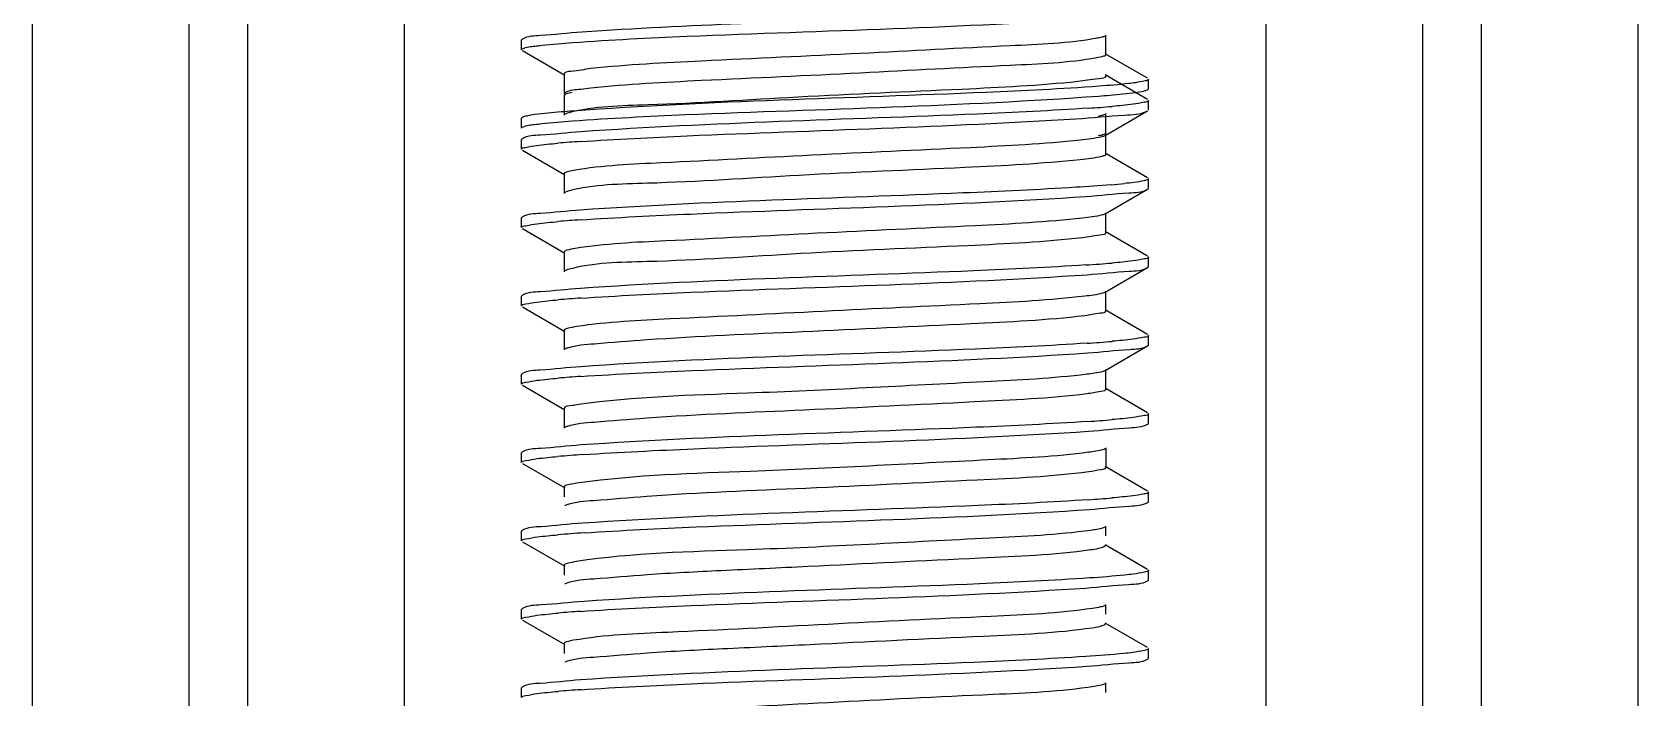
# Model space of a CAD drawing. Extents: x 1169373 to 1354985, y 649019 to 904199.
# Drawn here: x 1279045.6 to 1279397, y 806325.3 to 806471.1 of the extents above; entities that cross this region are included whole.
import ezdxf

# ---------------------------------------------------------------- set-up
doc = ezdxf.new("R2010")
doc.units = 0
doc.header["$LTSCALE"] = 1000
doc.header["$MEASUREMENT"] = 0

# ---------------------------------------------------------------- blocks, each defined once
blk = doc.blocks.new('gfhhrryyfd')
at = {"linetype": 'Continuous'}
for p, q in [((3693152.86, -1741005.43), (3693152.86, -1744418.97)), ((3693187.15, -1741005.43), (3693187.15, -1744418.97)), ((3693200.01, -1741005.43), (3693200.01, -1744418.97)), ((3693234.3, -1741005.43), (3693234.3, -1744418.97)), ((3693422.89, -1741005.43), (3693422.89, -1744418.97)), ((3693457.18, -1741005.43), (3693457.18, -1744418.97)), ((3693470.04, -1741005.43), (3693470.04, -1744418.97)), ((3693504.33, -1741005.43), (3693504.33, -1744418.97)), ((3693387.9, -1743164.61), (3693387.9, -1743160.32)), ((3693260.18, -1743161.2), (3693260.01, -1743161.39)), ((3693260.01, -1743163.53), (3693260.01, -1743161.39)), ((3693260.01, -1743163.53), (3693260.01, -1743161.39)), ((3693260.18, -1743163.72), (3693269.48, -1743169.11)), ((3693397.01, -1743169.78), (3693387.71, -1743164.39)), ((3693269.29, -1743168.89), (3693269.29, -1743173.18)), ((3693397.01, -1743174.42), (3693387.71, -1743169.04)), ((3693397.18, -1743172.11), (3693397.18, -1743169.96)), ((3693397.18, -1743172.11), (3693397.18, -1743169.96)), ((3693269.29, -1743173.54), (3693269.29, -1743177.83)), ((3693397.01, -1743172.29), (3693397.18, -1743172.11)), ((3693387.71, -1743182.33), (3693397.01, -1743176.94)), ((3693387.9, -1743181.75), (3693387.9, -1743177.46)), ((3693396.9, -1743177), (3693397.01, -1743176.94)), ((3693397.18, -1743176.76), (3693397.18, -1743174.61)), ((3693397.18, -1743176.76), (3693397.18, -1743174.61)), ((3693260.18, -1743178.35), (3693260.01, -1743178.54)), ((3693260.01, -1743180.68), (3693260.01, -1743178.54)), ((3693260.01, -1743180.68), (3693260.01, -1743178.54)), ((3693260.18, -1743183), (3693260.01, -1743183.18)), ((3693260.01, -1743185.33), (3693260.01, -1743183.18)), ((3693260.01, -1743185.33), (3693260.01, -1743183.18)), ((3693387.71, -1743182.33), (3693387.65, -1743182.36)), ((3693387.9, -1743186.4), (3693387.9, -1743182.11)), ((3693260.18, -1743185.52), (3693269.48, -1743190.9)), ((3693387.9, -1743186.4), (3693387.65, -1743186.65)), ((3693397.01, -1743191.57), (3693387.71, -1743186.18)), ((3693269.29, -1743190.69), (3693269.29, -1743194.97)), ((3693397.18, -1743193.9), (3693397.18, -1743191.76)), ((3693397.18, -1743193.9), (3693397.18, -1743191.76)), ((3693387.71, -1743199.48), (3693397.01, -1743194.09)), ((3693397.01, -1743194.09), (3693397.18, -1743193.9)), ((3693260.18, -1743200.14), (3693260.01, -1743200.33)), ((3693260.01, -1743202.47), (3693260.01, -1743200.33)), ((3693260.01, -1743202.47), (3693260.01, -1743200.33)), ((3693387.9, -1743203.54), (3693387.9, -1743199.26)), ((3693260.18, -1743202.66), (3693269.48, -1743208.05)), ((3693397.01, -1743208.71), (3693387.71, -1743203.33)), ((3693269.29, -1743207.83), (3693269.29, -1743212.12)), ((3693397.18, -1743211.05), (3693397.18, -1743208.9)), ((3693397.18, -1743211.05), (3693397.18, -1743208.9)), ((3693387.71, -1743216.62), (3693397.01, -1743211.23)), ((3693397.01, -1743211.23), (3693397.18, -1743211.05)), ((3693387.9, -1743220.69), (3693387.9, -1743216.4)), ((3693260.18, -1743217.29), (3693260.01, -1743217.48)), ((3693260.01, -1743219.62), (3693260.01, -1743217.48)), ((3693260.01, -1743219.62), (3693260.01, -1743217.48)), ((3693260.18, -1743219.81), (3693269.48, -1743225.19)), ((3693397.01, -1743225.86), (3693387.71, -1743220.47)), ((3693269.29, -1743224.98), (3693269.29, -1743229.26)), ((3693397.18, -1743228.19), (3693397.18, -1743226.05)), ((3693397.18, -1743228.19), (3693397.18, -1743226.05)), ((3693387.71, -1743233.77), (3693397.01, -1743228.38)), ((3693397.01, -1743228.38), (3693397.18, -1743228.19)), ((3693387.9, -1743237.84), (3693387.9, -1743233.55)), ((3693260.18, -1743234.43), (3693260.01, -1743234.62)), ((3693260.01, -1743236.76), (3693260.01, -1743234.62)), ((3693260.01, -1743236.76), (3693260.01, -1743234.62)), ((3693260.18, -1743236.95), (3693269.48, -1743242.34)), ((3693397.01, -1743243.01), (3693387.71, -1743237.62)), ((3693269.29, -1743242.12), (3693269.29, -1743246.41)), ((3693397.18, -1743245.34), (3693397.18, -1743243.19)), ((3693397.18, -1743245.34), (3693397.18, -1743243.19)), ((3693397.01, -1743245.52), (3693397.18, -1743245.34)), ((3693260.18, -1743251.58), (3693260.01, -1743251.77)), ((3693387.89, -1743250.72), (3693387.89, -1743255.01)), ((3693260.01, -1743253.91), (3693260.01, -1743251.77)), ((3693260.01, -1743253.91), (3693260.01, -1743251.77)), ((3693260.18, -1743254.1), (3693269.48, -1743259.48)), ((3693397.01, -1743260.15), (3693387.71, -1743254.76)), ((3693269.29, -1743259.27), (3693269.29, -1743261.42)), ((3693397.18, -1743262.48), (3693397.18, -1743260.34)), ((3693397.18, -1743262.48), (3693397.18, -1743260.34)), ((3693269.57, -1743263.29), (3693269.48, -1743263.34)), ((3693269.9, -1743263.16), (3693269.57, -1743263.29)), ((3693397.01, -1743262.67), (3693397.18, -1743262.48)), ((3693260.18, -1743268.72), (3693260.01, -1743268.91)), ((3693260.01, -1743271.05), (3693260.01, -1743268.91)), ((3693260.01, -1743271.05), (3693260.01, -1743268.91)), ((3693387.9, -1743269.98), (3693387.9, -1743267.84)), ((3693260.18, -1743271.24), (3693269.48, -1743276.63)), ((3693397.01, -1743277.3), (3693387.71, -1743271.91)), ((3693269.29, -1743276.41), (3693269.29, -1743278.55)), ((3693397.01, -1743279.81), (3693397.18, -1743279.63)), ((3693397.18, -1743279.63), (3693397.18, -1743277.48)), ((3693397.18, -1743279.63), (3693397.18, -1743277.48)), ((3693269.56, -1743280.44), (3693269.48, -1743280.48)), ((3693269.86, -1743280.32), (3693269.56, -1743280.44)), ((3693260.18, -1743285.87), (3693260.01, -1743286.06)), ((3693260.01, -1743288.2), (3693260.01, -1743286.06)), ((3693260.01, -1743288.2), (3693260.01, -1743286.06)), ((3693387.9, -1743287.12), (3693387.9, -1743284.98)), ((3693260.18, -1743288.39), (3693269.48, -1743293.77)), ((3693397.01, -1743294.44), (3693387.71, -1743289.05)), ((3693269.29, -1743293.56), (3693269.29, -1743295.7)), ((3693397.01, -1743296.96), (3693397.18, -1743296.77)), ((3693397.18, -1743296.77), (3693397.18, -1743294.63)), ((3693397.18, -1743296.77), (3693397.18, -1743294.63)), ((3693269.82, -1743297.48), (3693269.48, -1743297.63)), ((3693260.18, -1743303.01), (3693260.01, -1743303.2)), ((3693260.01, -1743305.34), (3693260.01, -1743303.2)), ((3693260.01, -1743305.34), (3693260.01, -1743303.2)), ((3693387.9, -1743304.26), (3693387.9, -1743302.13))]:
    blk.add_line(p, q, dxfattribs=at)
for centre, radius, start, end in [((3693364.42, -1742880.87), 296.11, 273.8184, 274.8056), ((3693292.56, -1743476.48), 293.52, 93.8401, 94.808), ((3693376.71, -1743044.77), 148.84, 274.7435, 275.8811), ((3693292.55, -1743493.51), 293.4, 93.846, 94.8037), ((3693363.61, -1742904.89), 306.41, 273.7257, 274.8047), ((3693292.64, -1743511.86), 294.61, 93.8348, 94.8035), ((3693363.92, -1742926.03), 302.41, 273.7603, 274.8059), ((3693292.69, -1743529.64), 295.24, 93.8289, 94.8034), ((3693364.21, -1742946.72), 298.85, 273.7925, 274.8061), ((3693293.2, -1743553.12), 301.59, 93.7677, 94.8057), ((3693364.15, -1742966.61), 296.11, 273.8662, 274.8539), ((3693293.6, -1743575.29), 306.63, 93.7244, 94.8042), ((3693292.54, -1743579.2), 293.36, 93.8464, 94.8037), ((3693292.64, -1743597.55), 294.57, 93.8351, 94.8035)]:
    blk.add_arc(centre, radius, start, end, dxfattribs=at)
for points, knots in [([(3693271.24, -1743161.95), (3693279.54, -1743161.35), (3693317.92, -1743159.48), (3693356.36, -1743158.73), (3693386.37, -1743156.51)], [0, 0, 0, 0, 0.21664, 1, 1, 1, 1]), ([(3693367.07, -1743155.48), (3693359.05, -1743155.86), (3693327.75, -1743157.22), (3693296.42, -1743158.1), (3693273.18, -1743159.67)], [0, 0, 0, 0, 0.256445, 1, 1, 1, 1]), ([(3693273.18, -1743159.67), (3693270.17, -1743159.87), (3693265.95, -1743160.46), (3693261.35, -1743160.53), (3693260.18, -1743161.2)], [0, 0, 0, 0, 0.690599, 1, 1, 1, 1]), ([(3693260.01, -1743163.53), (3693260.01, -1743163.44), (3693261.04, -1743162.8), (3693261.98, -1743162.87), (3693262.89, -1743162.74)], [0, 0, 0, 0, 0.088697, 1, 1, 1, 1]), ([(3693262.89, -1743162.74), (3693263.42, -1743162.67), (3693266.2, -1743162.33), (3693268.99, -1743162.11), (3693271.24, -1743161.95)], [0, 0, 0, 0, 0.191577, 1, 1, 1, 1]), ([(3693385.92, -1743161.03), (3693379.66, -1743162.15), (3693362.31, -1743162.83), (3693333.5, -1743164.45), (3693302.88, -1743165.81), (3693283.18, -1743166.81), (3693275.12, -1743167.67)], [0, 0, 0, 0, 0.17175, 0.467319, 0.780864, 1, 1, 1, 1]), ([(3693387.71, -1743160.54), (3693387.5, -1743160.65), (3693386.9, -1743160.83), (3693386.3, -1743160.96), (3693385.92, -1743161.03)], [0, 0, 0, 0, 0.378304, 1, 1, 1, 1]), ([(3693385.92, -1743165.31), (3693379.66, -1743166.44), (3693362.31, -1743167.11), (3693333.5, -1743168.73), (3693302.88, -1743170.1), (3693283.18, -1743171.1), (3693275.12, -1743171.96)], [0, 0, 0, 0, 0.17175, 0.467319, 0.780864, 1, 1, 1, 1]), ([(3693387.89, -1743164.61), (3693387.89, -1743164.81), (3693386.97, -1743165.09), (3693386.42, -1743165.22), (3693385.92, -1743165.31)], [0, 0, 0, 0, 0.286254, 1, 1, 1, 1]), ([(3693275.12, -1743167.67), (3693273.66, -1743167.83), (3693272.28, -1743168.26), (3693269.29, -1743168.36), (3693269.3, -1743168.89)], [0, 0, 0, 0, 0.733425, 1, 1, 1, 1]), ([(3693381.77, -1743170.51), (3693373.33, -1743171.38), (3693352.89, -1743172.42), (3693321.47, -1743173.71), (3693292.89, -1743175.64), (3693275.94, -1743175.9), (3693270.3, -1743177.32)], [0, 0, 0, 0, 0.227857, 0.549507, 0.843778, 1, 1, 1, 1]), ([(3693387.89, -1743169.25), (3693387.9, -1743169.81), (3693384.75, -1743169.89), (3693383.3, -1743170.35), (3693381.77, -1743170.51)], [0, 0, 0, 0, 0.266085, 1, 1, 1, 1]), ([(3693394.42, -1743170.74), (3693393.91, -1743170.81), (3693391.24, -1743171.14), (3693388.55, -1743171.36), (3693386.37, -1743171.52)], [0, 0, 0, 0, 0.191294, 1, 1, 1, 1]), ([(3693397.18, -1743169.96), (3693397.18, -1743170.23), (3693395.83, -1743170.46), (3693395.11, -1743170.64), (3693394.42, -1743170.74)], [0, 0, 0, 0, 0.274675, 1, 1, 1, 1]), ([(3693271.1, -1743172.87), (3693270.64, -1743172.95), (3693270.12, -1743173.07), (3693269.3, -1743173.35), (3693269.3, -1743173.54)], [0, 0, 0, 0, 0.711183, 1, 1, 1, 1]), ([(3693275.12, -1743171.96), (3693274.41, -1743172.03), (3693272.54, -1743172.31), (3693270.52, -1743172.36), (3693269.48, -1743172.96)], [0, 0, 0, 0, 0.373138, 1, 1, 1, 1]), ([(3693271.1, -1743179.11), (3693279.38, -1743178.5), (3693317.79, -1743176.63), (3693356.26, -1743175.88), (3693386.33, -1743173.66)], [0, 0, 0, 0, 0.216028, 1, 1, 1, 1]), ([(3693386.37, -1743171.52), (3693378.16, -1743172.12), (3693339.78, -1743174), (3693301.35, -1743174.77), (3693271.24, -1743176.95)], [0, 0, 0, 0, 0.214363, 1, 1, 1, 1]), ([(3693386.33, -1743173.66), (3693387.16, -1743173.6), (3693389.85, -1743173.39), (3693392.55, -1743173.15), (3693394.41, -1743172.88)], [0, 0, 0, 0, 0.307523, 1, 1, 1, 1]), ([(3693394.41, -1743172.88), (3693394.98, -1743172.8), (3693395.85, -1743172.65), (3693396.74, -1743172.45), (3693397.01, -1743172.29)], [0, 0, 0, 0, 0.642865, 1, 1, 1, 1]), ([(3693262.89, -1743177.74), (3693262.3, -1743177.83), (3693261.39, -1743177.98), (3693260.46, -1743178.18), (3693260.18, -1743178.35)], [0, 0, 0, 0, 0.644494, 1, 1, 1, 1]), ([(3693271.24, -1743176.95), (3693270.39, -1743177.01), (3693267.6, -1743177.23), (3693264.81, -1743177.48), (3693262.89, -1743177.74)], [0, 0, 0, 0, 0.307193, 1, 1, 1, 1]), ([(3693270.3, -1743177.32), (3693270.13, -1743177.37), (3693269.86, -1743177.44), (3693269.59, -1743177.55), (3693269.48, -1743177.61)], [0, 0, 0, 0, 0.587412, 1, 1, 1, 1]), ([(3693384.14, -1743176.32), (3693376.02, -1743176.87), (3693338.97, -1743178.66), (3693301.87, -1743179.52), (3693272.98, -1743181.48)], [0, 0, 0, 0, 0.219473, 1, 1, 1, 1]), ([(3693381.32, -1743178.65), (3693384.87, -1743178.43), (3693389.99, -1743177.85), (3693395.37, -1743177.67), (3693396.9, -1743177)], [0, 0, 0, 0, 0.681451, 1, 1, 1, 1]), ([(3693387.71, -1743177.68), (3693387.53, -1743177.78), (3693387.03, -1743177.94), (3693386.52, -1743178.06), (3693386.21, -1743178.12)], [0, 0, 0, 0, 0.385895, 1, 1, 1, 1]), ([(3693397.18, -1743174.61), (3693397.18, -1743174.92), (3693395.54, -1743175.13), (3693394.71, -1743175.35), (3693393.88, -1743175.46)], [0, 0, 0, 0, 0.271575, 1, 1, 1, 1]), ([(3693260.01, -1743180.68), (3693260.01, -1743180.59), (3693261.03, -1743179.95), (3693261.95, -1743180.02), (3693262.85, -1743179.89)], [0, 0, 0, 0, 0.088945, 1, 1, 1, 1]), ([(3693262.85, -1743179.89), (3693263.38, -1743179.82), (3693266.12, -1743179.49), (3693268.87, -1743179.27), (3693271.1, -1743179.11)], [0, 0, 0, 0, 0.191564, 1, 1, 1, 1]), ([(3693272.9, -1743183.63), (3693280.67, -1743183.1), (3693316.81, -1743181.35), (3693352.98, -1743180.41), (3693381.32, -1743178.65)], [0, 0, 0, 0, 0.215245, 1, 1, 1, 1]), ([(3693260.01, -1743185.33), (3693260.01, -1743185.02), (3693261.61, -1743184.81), (3693262.43, -1743184.59), (3693263.24, -1743184.49)], [0, 0, 0, 0, 0.271891, 1, 1, 1, 1]), ([(3693272.98, -1743181.48), (3693270.02, -1743181.68), (3693265.86, -1743182.26), (3693261.33, -1743182.33), (3693260.18, -1743183)], [0, 0, 0, 0, 0.690338, 1, 1, 1, 1]), ([(3693382.29, -1743183.31), (3693374.3, -1743184.18), (3693354.7, -1743185.17), (3693324.13, -1743186.54), (3693295.21, -1743188.14), (3693277.75, -1743188.85), (3693271.4, -1743189.96)], [0, 0, 0, 0, 0.216982, 0.529712, 0.826099, 1, 1, 1, 1]), ([(3693387.65, -1743182.36), (3693387.44, -1743182.47), (3693385.67, -1743182.97), (3693383.86, -1743183.14), (3693382.29, -1743183.31)], [0, 0, 0, 0, 0.133347, 1, 1, 1, 1]), ([(3693387.89, -1743181.75), (3693387.89, -1743181.93), (3693387.13, -1743182.21), (3693386.64, -1743182.32), (3693386.21, -1743182.4)], [0, 0, 0, 0, 0.290879, 1, 1, 1, 1]), ([(3693382.29, -1743187.6), (3693373.9, -1743188.51), (3693353.37, -1743189.54), (3693321.72, -1743190.82), (3693292.92, -1743192.85), (3693275.8, -1743193), (3693270.18, -1743194.5)], [0, 0, 0, 0, 0.225438, 0.548607, 0.844824, 1, 1, 1, 1]), ([(3693387.65, -1743186.65), (3693387.44, -1743186.76), (3693385.67, -1743187.25), (3693383.86, -1743187.43), (3693382.29, -1743187.6)], [0, 0, 0, 0, 0.133347, 1, 1, 1, 1]), ([(3693271.4, -1743189.96), (3693270.87, -1743190.05), (3693270.28, -1743190.19), (3693269.3, -1743190.47), (3693269.29, -1743190.69)], [0, 0, 0, 0, 0.715447, 1, 1, 1, 1]), ([(3693397.18, -1743191.76), (3693397.18, -1743191.8), (3693397.08, -1743191.92), (3693396.97, -1743191.97), (3693396.9, -1743192)], [0, 0, 0, 0, 0.368034, 1, 1, 1, 1]), ([(3693270.18, -1743194.5), (3693270.04, -1743194.54), (3693269.81, -1743194.61), (3693269.57, -1743194.7), (3693269.48, -1743194.76)], [0, 0, 0, 0, 0.580842, 1, 1, 1, 1]), ([(3693381.32, -1743193.65), (3693373.08, -1743194.16), (3693336.95, -1743195.87), (3693300.77, -1743196.73), (3693272.9, -1743198.63)], [0, 0, 0, 0, 0.227972, 1, 1, 1, 1]), ([(3693383.52, -1743195.65), (3693386.65, -1743195.44), (3693391.02, -1743194.84), (3693395.8, -1743194.79), (3693397.01, -1743194.09)], [0, 0, 0, 0, 0.691294, 1, 1, 1, 1]), ([(3693396.9, -1743192), (3693396.68, -1743192.1), (3693395.06, -1743192.52), (3693393.4, -1743192.68), (3693391.97, -1743192.83)], [0, 0, 0, 0, 0.138302, 1, 1, 1, 1]), ([(3693272.9, -1743198.63), (3693269.96, -1743198.83), (3693265.83, -1743199.4), (3693261.33, -1743199.48), (3693260.18, -1743200.14)], [0, 0, 0, 0, 0.69026, 1, 1, 1, 1]), ([(3693272.87, -1743200.78), (3693280.9, -1743200.23), (3693317.78, -1743198.45), (3693354.71, -1743197.57), (3693383.52, -1743195.65)], [0, 0, 0, 0, 0.217913, 1, 1, 1, 1]), ([(3693260.01, -1743202.47), (3693260.01, -1743202.16), (3693261.65, -1743201.96), (3693262.47, -1743201.73), (3693263.3, -1743201.63)], [0, 0, 0, 0, 0.271632, 1, 1, 1, 1]), ([(3693382.78, -1743200.4), (3693374.97, -1743201.28), (3693355.6, -1743202.26), (3693325.18, -1743203.66), (3693296.02, -1743205.22), (3693278.28, -1743205.98), (3693271.73, -1743207.05)], [0, 0, 0, 0, 0.211892, 0.522694, 0.821014, 1, 1, 1, 1]), ([(3693387.71, -1743199.48), (3693387.52, -1743199.58), (3693385.9, -1743200.07), (3693384.23, -1743200.24), (3693382.78, -1743200.4)], [0, 0, 0, 0, 0.130217, 1, 1, 1, 1]), ([(3693382.78, -1743204.69), (3693374.45, -1743205.63), (3693353.86, -1743206.66), (3693322.02, -1743207.93), (3693292.99, -1743210.05), (3693275.69, -1743210.09), (3693270.09, -1743211.67)], [0, 0, 0, 0, 0.222801, 0.547327, 0.845545, 1, 1, 1, 1]), ([(3693387.89, -1743203.54), (3693387.9, -1743204.02), (3693385.3, -1743204.17), (3693384.06, -1743204.54), (3693382.78, -1743204.69)], [0, 0, 0, 0, 0.26802, 1, 1, 1, 1]), ([(3693271.73, -1743207.05), (3693271.12, -1743207.15), (3693270.46, -1743207.3), (3693269.3, -1743207.59), (3693269.29, -1743207.83)], [0, 0, 0, 0, 0.718986, 1, 1, 1, 1]), ([(3693397.18, -1743208.9), (3693397.18, -1743209.22), (3693395.47, -1743209.42), (3693394.62, -1743209.66), (3693393.76, -1743209.77)], [0, 0, 0, 0, 0.270977, 1, 1, 1, 1]), ([(3693270.09, -1743211.67), (3693269.97, -1743211.7), (3693269.76, -1743211.77), (3693269.56, -1743211.85), (3693269.48, -1743211.9)], [0, 0, 0, 0, 0.574878, 1, 1, 1, 1]), ([(3693383.52, -1743210.65), (3693375.35, -1743211.2), (3693338.47, -1743212.96), (3693301.54, -1743213.82), (3693272.87, -1743215.78)], [0, 0, 0, 0, 0.221636, 1, 1, 1, 1]), ([(3693272.94, -1743217.92), (3693281, -1743217.37), (3693317.94, -1743215.59), (3693354.92, -1743214.71), (3693383.76, -1743212.78)], [0, 0, 0, 0, 0.218477, 1, 1, 1, 1]), ([(3693383.76, -1743212.78), (3693386.83, -1743212.58), (3693391.13, -1743211.98), (3693395.82, -1743211.92), (3693397.01, -1743211.23)], [0, 0, 0, 0, 0.690984, 1, 1, 1, 1]), ([(3693272.87, -1743215.78), (3693269.93, -1743215.98), (3693265.81, -1743216.55), (3693261.32, -1743216.63), (3693260.18, -1743217.29)], [0, 0, 0, 0, 0.690175, 1, 1, 1, 1]), ([(3693260.01, -1743219.62), (3693260.01, -1743219.31), (3693261.66, -1743219.1), (3693262.49, -1743218.88), (3693263.32, -1743218.77)], [0, 0, 0, 0, 0.271543, 1, 1, 1, 1]), ([(3693383.26, -1743217.49), (3693375.63, -1743218.4), (3693356.49, -1743219.35), (3693326.23, -1743220.77), (3693296.84, -1743222.3), (3693278.84, -1743223.11), (3693272.08, -1743224.14)], [0, 0, 0, 0, 0.206815, 0.515694, 0.81594, 1, 1, 1, 1]), ([(3693387.71, -1743216.62), (3693387.53, -1743216.72), (3693386.07, -1743217.18), (3693384.56, -1743217.34), (3693383.26, -1743217.49)], [0, 0, 0, 0, 0.13294, 1, 1, 1, 1]), ([(3693383.26, -1743221.78), (3693374.99, -1743222.76), (3693354.35, -1743223.71), (3693322.42, -1743225.33), (3693294.89, -1743226.42), (3693277.81, -1743227.82), (3693271.94, -1743228.27), (3693270.02, -1743228.84)], [0, 0, 0, 0, 0.21995, 0.54567, 0.845919, 0.946858, 1, 1, 1, 1]), ([(3693387.89, -1743220.69), (3693387.9, -1743221.12), (3693385.55, -1743221.31), (3693384.42, -1743221.64), (3693383.26, -1743221.78)], [0, 0, 0, 0, 0.269268, 1, 1, 1, 1]), ([(3693272.08, -1743224.14), (3693271.38, -1743224.24), (3693270.64, -1743224.43), (3693269.3, -1743224.7), (3693269.29, -1743224.98)], [0, 0, 0, 0, 0.721952, 1, 1, 1, 1]), ([(3693397.18, -1743226.05), (3693397.18, -1743226.36), (3693395.5, -1743226.57), (3693394.66, -1743226.8), (3693393.82, -1743226.91)], [0, 0, 0, 0, 0.271239, 1, 1, 1, 1]), ([(3693270.02, -1743228.84), (3693269.91, -1743228.87), (3693269.73, -1743228.93), (3693269.55, -1743229), (3693269.48, -1743229.05)], [0, 0, 0, 0, 0.569475, 1, 1, 1, 1]), ([(3693383.76, -1743227.78), (3693375.61, -1743228.33), (3693338.67, -1743230.1), (3693301.69, -1743230.96), (3693272.94, -1743232.92)], [0, 0, 0, 0, 0.220782, 1, 1, 1, 1]), ([(3693272.98, -1743235.06), (3693281.07, -1743234.51), (3693318.07, -1743232.73), (3693355.11, -1743231.86), (3693383.97, -1743229.91)], [0, 0, 0, 0, 0.2189, 1, 1, 1, 1]), ([(3693383.97, -1743229.91), (3693386.99, -1743229.71), (3693391.22, -1743229.12), (3693395.84, -1743229.05), (3693397.01, -1743228.38)], [0, 0, 0, 0, 0.690688, 1, 1, 1, 1]), ([(3693272.94, -1743232.92), (3693269.99, -1743233.12), (3693265.84, -1743233.69), (3693261.33, -1743233.77), (3693260.18, -1743234.43)], [0, 0, 0, 0, 0.69028, 1, 1, 1, 1]), ([(3693387.71, -1743233.77), (3693387.55, -1743233.86), (3693386.24, -1743234.29), (3693384.88, -1743234.43), (3693383.71, -1743234.58)], [0, 0, 0, 0, 0.135878, 1, 1, 1, 1]), ([(3693260.01, -1743236.76), (3693260.01, -1743236.45), (3693261.66, -1743236.25), (3693262.5, -1743236.02), (3693263.33, -1743235.91)], [0, 0, 0, 0, 0.271496, 1, 1, 1, 1]), ([(3693383.71, -1743234.58), (3693376.27, -1743235.51), (3693351.46, -1743236.69), (3693314.42, -1743238.79), (3693284.67, -1743239.48), (3693272.45, -1743241.23)], [0, 0, 0, 0, 0.201754, 0.667715, 1, 1, 1, 1]), ([(3693383.71, -1743238.87), (3693375.53, -1743239.89), (3693354.85, -1743240.82), (3693322.77, -1743242.47), (3693294.98, -1743243.54), (3693277.76, -1743244.98), (3693271.86, -1743245.41), (3693269.95, -1743246)], [0, 0, 0, 0, 0.216944, 0.543769, 0.846123, 0.94739, 1, 1, 1, 1]), ([(3693387.89, -1743237.84), (3693387.9, -1743238.23), (3693385.79, -1743238.45), (3693384.76, -1743238.74), (3693383.71, -1743238.87)], [0, 0, 0, 0, 0.270735, 1, 1, 1, 1]), ([(3693272.45, -1743241.23), (3693271.99, -1743241.29), (3693271.1, -1743241.55), (3693269.3, -1743241.49), (3693269.29, -1743242.12)], [0, 0, 0, 0, 0.421934, 1, 1, 1, 1]), ([(3693397.18, -1743243.19), (3693397.18, -1743243.51), (3693395.52, -1743243.71), (3693394.69, -1743243.94), (3693393.86, -1743244.05)], [0, 0, 0, 0, 0.271443, 1, 1, 1, 1]), ([(3693269.95, -1743246), (3693269.86, -1743246.03), (3693269.7, -1743246.08), (3693269.55, -1743246.15), (3693269.48, -1743246.19)], [0, 0, 0, 0, 0.564588, 1, 1, 1, 1]), ([(3693383.97, -1743244.91), (3693375.84, -1743245.46), (3693338.84, -1743247.24), (3693301.8, -1743248.1), (3693272.98, -1743250.06)], [0, 0, 0, 0, 0.220034, 1, 1, 1, 1]), ([(3693273.38, -1743252.18), (3693281.51, -1743251.63), (3693318.42, -1743249.86), (3693355.37, -1743248.98), (3693384.11, -1743247.05)], [0, 0, 0, 0, 0.220426, 1, 1, 1, 1]), ([(3693384.11, -1743247.05), (3693387.1, -1743246.85), (3693391.31, -1743246.32), (3693395.83, -1743246.15), (3693397.01, -1743245.51)], [0, 0, 0, 0, 0.69021, 1, 1, 1, 1]), ([(3693272.98, -1743250.06), (3693270.02, -1743250.26), (3693265.86, -1743250.84), (3693261.33, -1743250.91), (3693260.18, -1743251.58)], [0, 0, 0, 0, 0.690334, 1, 1, 1, 1]), ([(3693384.14, -1743251.67), (3693376.84, -1743252.63), (3693352.12, -1743253.79), (3693315, -1743255.9), (3693285.03, -1743256.62), (3693272.62, -1743258.35)], [0, 0, 0, 0, 0.197543, 0.663489, 1, 1, 1, 1]), ([(3693387.71, -1743250.91), (3693387.56, -1743251), (3693386.39, -1743251.39), (3693385.18, -1743251.53), (3693384.14, -1743251.67)], [0, 0, 0, 0, 0.139149, 1, 1, 1, 1]), ([(3693260.01, -1743253.91), (3693260.01, -1743253.59), (3693261.68, -1743253.39), (3693262.53, -1743253.16), (3693263.37, -1743253.05)], [0, 0, 0, 0, 0.27127, 1, 1, 1, 1]), ([(3693387.89, -1743255.01), (3693387.81, -1743255.37), (3693386.09, -1743255.56), (3693385.06, -1743255.84), (3693384.14, -1743255.96)], [0, 0, 0, 0, 0.283505, 1, 1, 1, 1]), ([(3693272.62, -1743258.35), (3693271.79, -1743258.46), (3693270.93, -1743258.69), (3693269.29, -1743258.95), (3693269.29, -1743259.27)], [0, 0, 0, 0, 0.725422, 1, 1, 1, 1]), ([(3693384.14, -1743255.96), (3693376.05, -1743257.02), (3693355.36, -1743257.92), (3693323.15, -1743259.61), (3693295.09, -1743260.66), (3693277.73, -1743262.14), (3693271.8, -1743262.55), (3693269.9, -1743263.16)], [0, 0, 0, 0, 0.213782, 0.541615, 0.846127, 0.947805, 1, 1, 1, 1]), ([(3693384.11, -1743262.05), (3693376.04, -1743262.6), (3693339.13, -1743264.36), (3693302.18, -1743265.25), (3693273.38, -1743267.18)], [0, 0, 0, 0, 0.218989, 1, 1, 1, 1]), ([(3693397.18, -1743260.34), (3693397.18, -1743260.66), (3693395.49, -1743260.9), (3693394.62, -1743261.1), (3693393.77, -1743261.2)], [0, 0, 0, 0, 0.273218, 1, 1, 1, 1]), ([(3693273.68, -1743269.3), (3693281.85, -1743268.76), (3693318.72, -1743266.99), (3693355.65, -1743266.14), (3693384.32, -1743264.18)], [0, 0, 0, 0, 0.22166, 1, 1, 1, 1]), ([(3693384.32, -1743264.18), (3693387.25, -1743263.98), (3693391.38, -1743263.41), (3693395.86, -1743263.33), (3693397.01, -1743262.67)], [0, 0, 0, 0, 0.690165, 1, 1, 1, 1]), ([(3693273.38, -1743267.18), (3693270.32, -1743267.38), (3693266.04, -1743267.98), (3693261.37, -1743268.04), (3693260.18, -1743268.72)], [0, 0, 0, 0, 0.690918, 1, 1, 1, 1]), ([(3693384.54, -1743268.76), (3693377.24, -1743269.78), (3693352.14, -1743270.89), (3693314.71, -1743273.15), (3693284.39, -1743273.68), (3693272.03, -1743275.58)], [0, 0, 0, 0, 0.196293, 0.667285, 1, 1, 1, 1]), ([(3693387.71, -1743268.06), (3693387.57, -1743268.13), (3693386.54, -1743268.5), (3693385.46, -1743268.63), (3693384.54, -1743268.76)], [0, 0, 0, 0, 0.142507, 1, 1, 1, 1]), ([(3693260.01, -1743271.05), (3693260.01, -1743270.73), (3693261.72, -1743270.53), (3693262.58, -1743270.3), (3693263.44, -1743270.19)], [0, 0, 0, 0, 0.270941, 1, 1, 1, 1]), ([(3693387.71, -1743271.91), (3693388.19, -1743272.18), (3693385.82, -1743272.97), (3693385.13, -1743272.97), (3693384.54, -1743273.05)], [0, 0, 0, 0, 0.48462, 1, 1, 1, 1]), ([(3693272.03, -1743275.58), (3693271.34, -1743275.69), (3693270.62, -1743275.86), (3693269.29, -1743276.14), (3693269.29, -1743276.41)], [0, 0, 0, 0, 0.721664, 1, 1, 1, 1]), ([(3693384.54, -1743273.05), (3693376.55, -1743274.16), (3693355.87, -1743275.03), (3693328.93, -1743276.4), (3693304.61, -1743277.55), (3693288.94, -1743278.31), (3693277.71, -1743279.3), (3693271.74, -1743279.69), (3693269.86, -1743280.32)], [0, 0, 0, 0, 0.210475, 0.53923, 0.704492, 0.84595, 0.948117, 1, 1, 1, 1]), ([(3693384.32, -1743279.18), (3693376.29, -1743279.73), (3693339.41, -1743281.51), (3693302.49, -1743282.39), (3693273.68, -1743284.3)], [0, 0, 0, 0, 0.21791, 1, 1, 1, 1]), ([(3693383.51, -1743281.38), (3693386.64, -1743281.17), (3693391.02, -1743280.56), (3693395.8, -1743280.51), (3693397.01, -1743279.81)], [0, 0, 0, 0, 0.691292, 1, 1, 1, 1]), ([(3693393.89, -1743278.33), (3693393.28, -1743278.41), (3693390.1, -1743278.77), (3693386.9, -1743279.01), (3693384.32, -1743279.18)], [0, 0, 0, 0, 0.191746, 1, 1, 1, 1]), ([(3693397.18, -1743277.48), (3693397.18, -1743277.79), (3693395.54, -1743278), (3693394.72, -1743278.22), (3693393.89, -1743278.33)], [0, 0, 0, 0, 0.271633, 1, 1, 1, 1]), ([(3693272.87, -1743286.5), (3693280.89, -1743285.95), (3693317.77, -1743284.17), (3693354.7, -1743283.29), (3693383.51, -1743281.38)], [0, 0, 0, 0, 0.217894, 1, 1, 1, 1]), ([(3693273.68, -1743284.3), (3693270.55, -1743284.51), (3693266.17, -1743285.12), (3693261.39, -1743285.17), (3693260.18, -1743285.87)], [0, 0, 0, 0, 0.691306, 1, 1, 1, 1]), ([(3693384.93, -1743285.85), (3693377.59, -1743286.93), (3693358.24, -1743287.78), (3693327.26, -1743289.3), (3693296.83, -1743290.95), (3693278.17, -1743291.64), (3693271.38, -1743292.83)], [0, 0, 0, 0, 0.195608, 0.509578, 0.818222, 1, 1, 1, 1]), ([(3693387.71, -1743285.2), (3693387.41, -1743285.37), (3693386.46, -1743285.6), (3693385.53, -1743285.76), (3693384.93, -1743285.85)], [0, 0, 0, 0, 0.360492, 1, 1, 1, 1]), ([(3693260.01, -1743288.2), (3693260.01, -1743287.89), (3693261.65, -1743287.68), (3693262.47, -1743287.46), (3693263.3, -1743287.35)], [0, 0, 0, 0, 0.271635, 1, 1, 1, 1]), ([(3693384.93, -1743290.14), (3693377.05, -1743291.3), (3693356.38, -1743292.13), (3693329.39, -1743293.52), (3693304.87, -1743294.68), (3693289.02, -1743295.44), (3693277.71, -1743296.46), (3693271.7, -1743296.83), (3693269.82, -1743297.48)], [0, 0, 0, 0, 0.207037, 0.536641, 0.703085, 0.845616, 0.94834, 1, 1, 1, 1]), ([(3693387.71, -1743289.05), (3693388.13, -1743289.3), (3693386.08, -1743290.08), (3693385.45, -1743290.06), (3693384.93, -1743290.14)], [0, 0, 0, 0, 0.481431, 1, 1, 1, 1]), ([(3693271.38, -1743292.83), (3693270.85, -1743292.92), (3693270.27, -1743293.06), (3693269.29, -1743293.34), (3693269.29, -1743293.56)], [0, 0, 0, 0, 0.715451, 1, 1, 1, 1]), ([(3693383.51, -1743296.38), (3693375.34, -1743296.92), (3693338.46, -1743298.69), (3693301.54, -1743299.55), (3693272.87, -1743301.5)], [0, 0, 0, 0, 0.221664, 1, 1, 1, 1]), ([(3693393.76, -1743295.49), (3693393.11, -1743295.58), (3693389.7, -1743295.95), (3693386.28, -1743296.2), (3693383.51, -1743296.38)], [0, 0, 0, 0, 0.191058, 1, 1, 1, 1]), ([(3693383.75, -1743298.51), (3693386.82, -1743298.3), (3693391.12, -1743297.71), (3693395.82, -1743297.65), (3693397.01, -1743296.96)], [0, 0, 0, 0, 0.690982, 1, 1, 1, 1]), ([(3693397.18, -1743294.63), (3693397.18, -1743294.95), (3693395.47, -1743295.15), (3693394.61, -1743295.38), (3693393.76, -1743295.49)], [0, 0, 0, 0, 0.270968, 1, 1, 1, 1]), ([(3693272.94, -1743303.64), (3693281, -1743303.09), (3693317.93, -1743301.31), (3693354.91, -1743300.44), (3693383.75, -1743298.51)], [0, 0, 0, 0, 0.218459, 1, 1, 1, 1]), ([(3693272.87, -1743301.5), (3693269.93, -1743301.7), (3693265.81, -1743302.27), (3693261.32, -1743302.36), (3693260.18, -1743303.01)], [0, 0, 0, 0, 0.690172, 1, 1, 1, 1]), ([(3693385.29, -1743302.94), (3693378, -1743304.09), (3693358.52, -1743304.88), (3693327.28, -1743306.44), (3693296.6, -1743308.15), (3693277.82, -1743308.76), (3693271.09, -1743310.03)], [0, 0, 0, 0, 0.193342, 0.50965, 0.820575, 1, 1, 1, 1]), ([(3693387.71, -1743302.35), (3693387.44, -1743302.5), (3693386.62, -1743302.71), (3693385.81, -1743302.86), (3693385.29, -1743302.94)], [0, 0, 0, 0, 0.365978, 1, 1, 1, 1]), ([(3693260.01, -1743305.34), (3693260.01, -1743305.03), (3693261.66, -1743304.83), (3693262.49, -1743304.6), (3693263.32, -1743304.49)], [0, 0, 0, 0, 0.271546, 1, 1, 1, 1])]:
    blk.add_open_spline(points, degree=3, knots=knots, dxfattribs=at)
for points in [[(3693393.88, -1743175.46), (3693392.34, -1743175.66), (3693390.78, -1743175.81), (3693389.23, -1743175.94)], [(3693263.24, -1743184.49), (3693264.81, -1743184.28), (3693266.38, -1743184.14), (3693267.96, -1743184)], [(3693389.02, -1743193.1), (3693386.46, -1743193.32), (3693383.89, -1743193.49), (3693381.32, -1743193.65)], [(3693263.3, -1743201.63), (3693264.85, -1743201.42), (3693266.42, -1743201.28), (3693267.98, -1743201.14)], [(3693393.76, -1743209.77), (3693392.27, -1743209.96), (3693390.77, -1743210.1), (3693389.27, -1743210.23)], [(3693263.32, -1743218.77), (3693264.86, -1743218.57), (3693266.42, -1743218.42), (3693267.97, -1743218.29)], [(3693393.82, -1743226.91), (3693392.3, -1743227.1), (3693390.78, -1743227.24), (3693389.26, -1743227.37)], [(3693263.33, -1743235.91), (3693264.87, -1743235.71), (3693266.42, -1743235.57), (3693267.97, -1743235.44)], [(3693393.86, -1743244.05), (3693392.32, -1743244.24), (3693390.78, -1743244.39), (3693389.24, -1743244.52)], [(3693263.37, -1743253.05), (3693264.89, -1743252.86), (3693266.41, -1743252.71), (3693267.93, -1743252.58)], [(3693393.77, -1743261.2), (3693392.25, -1743261.39), (3693390.73, -1743261.53), (3693389.2, -1743261.66)], [(3693263.44, -1743270.19), (3693264.93, -1743270), (3693266.42, -1743269.86), (3693267.92, -1743269.73)], [(3693263.3, -1743287.35), (3693264.85, -1743287.15), (3693266.42, -1743287), (3693267.98, -1743286.87)], [(3693263.32, -1743304.49), (3693264.86, -1743304.29), (3693266.42, -1743304.15), (3693267.97, -1743304.02)]]:
    blk.add_open_spline(points, degree=3, dxfattribs=at)

msp = doc.modelspace()

# ---------------------------------------------------------------- block references
at = {"lineweight": -3, "xscale": 0.9999959487468004, "yscale": 0.999995949678123, "zscale": 0.9999959495959999}
msp.add_blockref('gfhhrryyfd', (-2414092.33, 2549623.71), dxfattribs=at)

doc.saveas('drawing.dxf')
